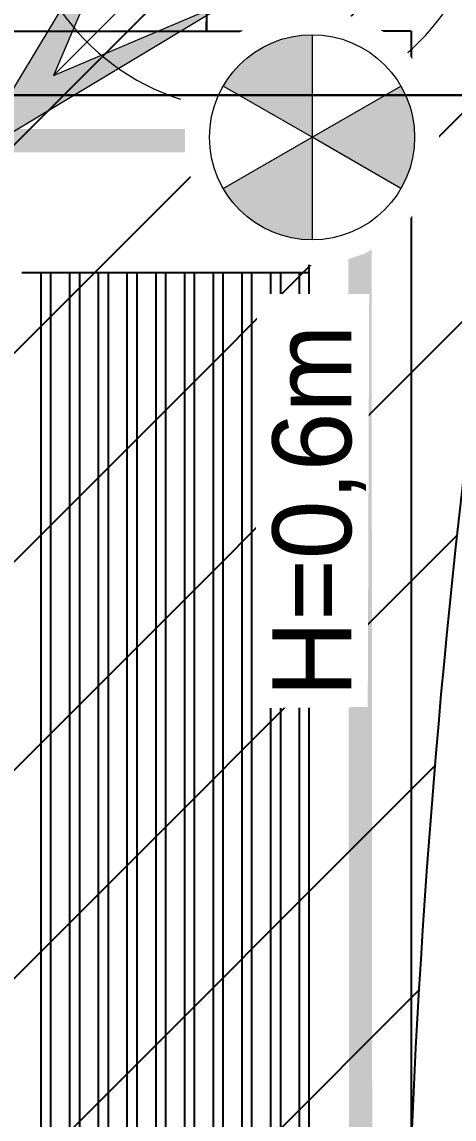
# Model space of a CAD drawing. Header units: millimetres. Extents: x -107267 to 109426, y -98906 to 83910.
# Drawn here: x 22810 to 23741, y -2206 to 158 of the extents above; entities that cross this region are included whole.
import ezdxf
from ezdxf.enums import TextEntityAlignment as Align

# ---------------------------------------------------------------- set-up
doc = ezdxf.new("R2010")
doc.units = ezdxf.units.MM
doc.linetypes.add('ACAD_ISO10W100', pattern=[18, 12, -3, 0, -3])
doc.linetypes.add('ACAD_ISO12W100', pattern=[21, 12, -3, 0, -3, 0, -3])
for name, color, linetype in [('00 - wipout', 1, 'Continuous'), ('00 - ZONA DE PROTEÇÃO', 4, 'Continuous'), ('00 - Zona de proteção 2d', 4, 'Continuous'), ('Front View-MISC', 7, 'Continuous'), ('Top (Plan) View-MISC', 7, 'Continuous')]:
    doc.layers.add(name, color=color, linetype=linetype)
for name, color, linetype, lineweight in [('000-M3G-MALHA NOVA', 5, 'ACAD_ISO10W100', 0), ('00_m3g_spda.capt_novo', 5, 'Continuous', 9), ('00_m3g_spda_ater_cabo50', 1, 'Continuous', 9), ('00_SPDA_captacao_novo', 5, 'Continuous', 9)]:
    doc.layers.add(name, color=color, linetype=linetype, lineweight=lineweight)

# ---------------------------------------------------------------- blocks, each defined once
blk = doc.blocks.new('*U274')
at = {"lineweight": 9}
h = blk.add_hatch(color=256, dxfattribs=at)
h.dxf.hatch_style = 1
h.paths.add_polyline_path([(-4.834292547718633, -4.833478419313224), (-2.094517519286455, -0.2868865493578596), (-3.44258943040802, -3.443923285939832), (-0.2836025173838834, -2.100515725426135)])
for p, q in [((4.031335265608504e-09, 2.335013959964272e-09), (3.796407428219482, 3.7916435502583)), ((-3.44258943040802, -3.443923285939832), (-0.8536538078781177, -0.8559756038702062))]:
    blk.add_line(p, q, dxfattribs=at)
blk.add_lwpolyline([(-4.834292547718633, -4.833478419313224), (-2.094517519286455, -0.2868865493578596), (-3.44258943040802, -3.443923285939832), (-0.2836025173838834, -2.100515725426135)], close=True, dxfattribs=at)
for start, end in [(72, 108), (144, 180), (0, 36.00000000000001), (214.9534214141132, 252), (288, 324)]:
    blk.add_arc((0, -1.691262632998834e-09), 4.050823806121571, start, end, dxfattribs=at)
at = {"layer": '00_m3g_spda_ater_cabo50', "linetype": 'ACAD_ISO12W100', "ltscale": 75, "const_width": 0.375}
blk.add_lwpolyline([(-2.335013980503079e-09, 2.335013980503079e-09), (-0.5967885934988226, 2.335014113016766e-09)], dxfattribs=at)
blk.add_attdef('METROS', text='', height=1.7).set_placement((-4.912986353520012, 3.844915694893249), align=Align.BOTTOM_LEFT)
at = {"color": 255, "lineweight": 0}
blk.add_wipeout([(0.240166131876847, -1.3620497922033046), (0.6915308080751782, -1.197766485267909), (1.0594866633981128, -0.8890148627769148), (1.2996527912436386, -0.4730349270913812), (1.3830616121190358, 2.3350086308937534e-09), (1.2996527912436389, 0.47303493176139844), (1.059486663398113, 0.889014867446932), (0.6915308080751794, 1.1977664899379266), (0.24016613187684857, 1.3620497968733216), (-0.24016612381420252, 1.3620497968733223), (-0.6915308000125339, 1.1977664899379277), (-1.059486655335468, 0.889014867446934), (-1.2996527831809948, 0.473034931761402), (-1.3830616040563932, 2.3350090749829633e-09), (-1.299652783180996, -0.4730349270913812), (-1.0594866553354703, -0.8890148627769143), (-0.6915308000125363, -1.197766485267909), (-0.2401661238142047, -1.3620497922033046)], dxfattribs=at)
at = {"lineweight": 9}
blk.add_circle((4.031335241167966e-09, 2.335013980503079e-09), 1.208181731400178, dxfattribs=at)
blk = doc.blocks.new('M3G_P_CPTOR AEREO 600')
blk.add_attdef('ALTURA', text='', height=1.7).set_placement((0.7389807517483007, -2.573879063328967), align=Align.TOP_LEFT)
at = {"color": 255, "lineweight": 0}
blk.add_wipeout([(-0.2301609273587604, 2.1898349460130504), (-0.6804236451160479, 2.094128650878414), (-1.1009485845468585, 1.906898884956207), (-1.4733567878955, 1.6363284874453292), (-1.7813722296628443, 1.2942426830577523), (-2.0115331570216055, 0.8955922629552768), (-2.153780433011517, 0.4578001634331885), (-2.201897169093655, -2.1316282072803006e-14), (-2.153780433011517, -0.4578001634331059), (-2.0115331570216055, -0.8955922629551942), (-1.7813722296628443, -1.2942426830576697), (-1.4733567878955, -1.636328487445247), (-1.1009485845468585, -1.9068988849561248), (-0.6804236451160479, -2.0941286508783317), (-0.2301609273587604, -2.189834946013093), (0.23016092735876129, -2.189834946013093), (0.6804236451160175, -2.0941286508783317), (1.100948584546828, -1.9068988849561248), (1.4733567878954696, -1.636328487445247), (1.7813722296628451, -1.2942426830576697), (2.0115331570216064, -0.8955922629551942), (2.153780433011518, -0.4578001634331059), (2.2018971690936557, -2.1316282072803006e-14), (2.153780433011518, 0.4578001634331885), (2.0115331570216064, 0.8955922629552768), (1.7813722296628451, 1.2942426830577523), (1.4733567878954696, 1.6363284874453292), (1.100948584546828, 1.906898884956207), (0.6804236451160175, 2.094128650878414), (0.23016092735876129, 2.1898349460130504)], dxfattribs=at)
at = {"lineweight": 9}
h = blk.add_hatch(color=256, dxfattribs=at)
h.dxf.hatch_style = 1
h.paths.add_polyline_path([(0.88442342831156, 1.531866313239872, 0.2679491924311228), (-0.8844234283115591, 1.531866313239872), (2.775557561562891e-17, 0)])
h.paths.add_polyline_path([(-1.768846856623119, 2.220446049250313e-16, 0.2679491924311226), (-0.8844234283115604, -1.531866313239871), (8.326672684688674e-17, 0)])
h.paths.add_polyline_path([(0.8844234283115584, -1.531866313239872, 0.2679491924311229), (1.768846856623119, 0), (-2.775557561562891e-17, 1.110223024625157e-16)])
for p, q in [((0, 0), (-0.8844234283115591, 1.531866313239872)), ((0.8844234283115597, 1.531866313239872), (0, 0)), ((-1.768846856623119, 2.16621264114536e-16), (0, 0)), ((0, 0), (-0.8844234283115603, -1.531866313239871)), ((0.8844234283115583, -1.531866313239872), (0, 0)), ((0, 0), (1.768846856623119, 0))]:
    blk.add_line(p, q, dxfattribs=at)
blk.add_circle((0, 0), 1.768846856623119, dxfattribs=at)
blk = doc.blocks.new('*U344')
at = {"layer": 'Top (Plan) View-MISC', "color": 0, "linetype": 'ByBlock', "lineweight": -2}
for p, q in [((23407.92063122346, 458.0702262476819), (23207.92063122346, 458.0702262476819)), ((23207.92063122346, 458.0702262476819), (23207.92063122346, 138.0701446239)), ((23407.92063122346, 138.0701446239), (23407.92063122346, 458.0702262476819))]:
    blk.add_line(p, q, dxfattribs=at)
blk = doc.blocks.new('*U478')
at = {"layer": 'Top (Plan) View-MISC', "color": 0, "linetype": 'ByBlock', "lineweight": -2}
for p, q in [((23648.85662747432, 138.0701446239), (23428.85662747432, 138.0701446239)), ((23428.85662747432, -7621.929855376095), (23428.85662747432, 138.0701446239)), ((23648.85662747432, 138.0701446239), (23648.85662747432, -7621.929855376095))]:
    blk.add_line(p, q, dxfattribs=at)
blk = doc.blocks.new('*U481')
at = {"layer": 'Top (Plan) View-MISC', "color": 0, "linetype": 'ByBlock', "lineweight": -2}
for p, q in [((22809.86916721218, -381.9298553761037), (22850.55996763238, -381.9298553761037)), ((22871.76791323839, -381.9298553761037), (22912.45871365859, -381.9298553761037)), ((22933.66665926461, -381.9298553761037), (22974.3574596848, -381.9298553761037)), ((22995.56540529082, -381.9298553761037), (23036.25620571102, -381.9298553761037)), ((23057.46415131704, -381.9298553761037), (23098.15495173723, -381.9298553761037)), ((23119.36289734325, -381.9298553761037), (23160.05369776345, -381.9298553761037)), ((23181.26164336946, -381.9298553761037), (23221.95244378966, -381.9298553761037)), ((23243.16038939568, -381.9298553761037), (23283.85118981588, -381.9298553761037)), ((23305.05913542189, -381.9298553761037), (23345.74993584209, -381.9298553761037)), ((23366.95788144811, -381.9298553761037), (23407.6486818683, -381.9298553761037))]:
    blk.add_line(p, q, dxfattribs=at)
blk = doc.blocks.new('*U482')
at = {"layer": 'Top (Plan) View-MISC', "color": 0, "linetype": 'ByBlock', "lineweight": -2}
for p, q in [((-21187.72437665159, 138.0701446239), (23428.85662747432, 138.0701446239)), ((22809.86916721218, -381.9298553761037), (22850.55996763238, -381.9298553761037)), ((22871.76791323839, -381.9298553761037), (22912.45871365859, -381.9298553761037)), ((22933.66665926461, -381.9298553761037), (22974.3574596848, -381.9298553761037)), ((22995.56540529082, -381.9298553761037), (23036.25620571102, -381.9298553761037)), ((23057.46415131704, -381.9298553761037), (23098.15495173723, -381.9298553761037)), ((23119.36289734325, -381.9298553761037), (23160.05369776345, -381.9298553761037)), ((23181.26164336946, -381.9298553761037), (23221.95244378966, -381.9298553761037)), ((23243.16038939568, -381.9298553761037), (23283.85118981588, -381.9298553761037)), ((23305.05913542189, -381.9298553761037), (23345.74993584209, -381.9298553761037)), ((23366.95788144811, -381.9298553761037), (23407.6486818683, -381.9298553761037))]:
    blk.add_line(p, q, dxfattribs=at)
blk = doc.blocks.new('*U484')
at = {"layer": 'Top (Plan) View-MISC', "color": 0, "linetype": 'ByBlock', "lineweight": -2}
for q in [(23407.6486818683, -7621.929855376093), (23428.85662747431, -381.9298553761037)]:
    blk.add_line((23407.6486818683, -381.9298553761037), q, dxfattribs=at)
blk = doc.blocks.new('*U485')
at = {"layer": 'Top (Plan) View-MISC', "color": 0, "linetype": 'ByBlock', "lineweight": -2}
for p, q in [((23345.74993584209, -381.9298553761037), (23345.74993584209, -7621.929855376093)), ((23345.74993584209, -381.9298553761037), (23366.9578814481, -381.9298553761037)), ((23366.9578814481, -381.9298553761037), (23366.9578814481, -7621.929855376093))]:
    blk.add_line(p, q, dxfattribs=at)
blk = doc.blocks.new('*U486')
at = {"layer": 'Top (Plan) View-MISC', "color": 0, "linetype": 'ByBlock', "lineweight": -2}
for p, q in [((23283.85118981588, -381.9298553761037), (23283.85118981588, -7621.929855376093)), ((23283.85118981588, -381.9298553761037), (23305.05913542189, -381.9298553761037)), ((23305.05913542189, -381.9298553761037), (23305.05913542189, -7621.929855376093))]:
    blk.add_line(p, q, dxfattribs=at)
blk = doc.blocks.new('*U487')
at = {"layer": 'Top (Plan) View-MISC', "color": 0, "linetype": 'ByBlock', "lineweight": -2}
for p, q in [((23221.95244378966, -381.9298553761037), (23221.95244378966, -7621.929855376093)), ((23221.95244378966, -381.9298553761037), (23243.16038939567, -381.9298553761037)), ((23243.16038939567, -381.9298553761037), (23243.16038939567, -7621.929855376093))]:
    blk.add_line(p, q, dxfattribs=at)
blk = doc.blocks.new('*U488')
at = {"layer": 'Top (Plan) View-MISC', "color": 0, "linetype": 'ByBlock', "lineweight": -2}
for p, q in [((23160.05369776345, -381.9298553761037), (23160.05369776345, -7621.929855376093)), ((23160.05369776345, -381.9298553761037), (23181.26164336946, -381.9298553761037)), ((23181.26164336946, -381.9298553761037), (23181.26164336946, -7621.929855376093))]:
    blk.add_line(p, q, dxfattribs=at)
blk = doc.blocks.new('*U489')
at = {"layer": 'Top (Plan) View-MISC', "color": 0, "linetype": 'ByBlock', "lineweight": -2}
for p, q in [((23098.15495173723, -381.9298553761037), (23098.15495173723, -7621.929855376093)), ((23098.15495173723, -381.9298553761037), (23119.36289734324, -381.9298553761037)), ((23119.36289734325, -381.9298553761037), (23119.36289734325, -7621.929855376093))]:
    blk.add_line(p, q, dxfattribs=at)
blk = doc.blocks.new('*U490')
at = {"layer": 'Top (Plan) View-MISC', "color": 0, "linetype": 'ByBlock', "lineweight": -2}
for p, q in [((23036.25620571102, -381.9298553761037), (23036.25620571102, -7621.929855376093)), ((23036.25620571102, -381.9298553761037), (23057.46415131703, -381.9298553761037)), ((23057.46415131703, -381.9298553761037), (23057.46415131703, -7621.929855376093))]:
    blk.add_line(p, q, dxfattribs=at)
blk = doc.blocks.new('*U491')
at = {"layer": 'Top (Plan) View-MISC', "color": 0, "linetype": 'ByBlock', "lineweight": -2}
for p, q in [((22974.3574596848, -381.9298553761037), (22974.3574596848, -7621.929855376093)), ((22974.3574596848, -381.9298553761037), (22995.56540529081, -381.9298553761037)), ((22995.56540529082, -381.9298553761037), (22995.56540529082, -7621.929855376093))]:
    blk.add_line(p, q, dxfattribs=at)
blk = doc.blocks.new('*U492')
at = {"layer": 'Top (Plan) View-MISC', "color": 0, "linetype": 'ByBlock', "lineweight": -2}
for p, q in [((22912.45871365859, -381.9298553761037), (22912.45871365859, -7621.929855376093)), ((22912.45871365859, -381.9298553761037), (22933.6666592646, -381.9298553761037)), ((22933.6666592646, -381.9298553761037), (22933.6666592646, -7621.929855376093))]:
    blk.add_line(p, q, dxfattribs=at)
blk = doc.blocks.new('*U493')
at = {"layer": 'Top (Plan) View-MISC', "color": 0, "linetype": 'ByBlock', "lineweight": -2}
for p, q in [((22850.55996763238, -381.9298553761037), (22850.55996763238, -7621.929855376093)), ((22850.55996763238, -381.9298553761037), (22871.76791323839, -381.9298553761037)), ((22871.76791323839, -381.9298553761037), (22871.76791323839, -7621.929855376093))]:
    blk.add_line(p, q, dxfattribs=at)
blk = doc.blocks.new('*U1067')
at = {"layer": 'Top (Plan) View-MISC', "color": 0, "linetype": 'ByBlock', "lineweight": -2}
blk.add_line((23207.92063122346, 138.0701446238999), (23207.92063122346, 158.0702446238895), dxfattribs=at)
blk = doc.blocks.new('*U1111')
at = {"layer": 'Top (Plan) View-MISC', "color": 0, "linetype": 'ByBlock', "lineweight": -2}
for p, q in [((23529.06335967886, 12.61998757713627), (23529.06335967886, 21.20454260070073)), ((23529.06335967886, 21.20454260070073), (23548.08680225826, 21.20454260070073)), ((23529.06335967886, 12.61998757713627), (23548.08680225826, 12.61998757713627)), ((23548.08680225826, 12.61998757713627), (23548.08680225826, 21.20454260070073))]:
    blk.add_line(p, q, dxfattribs=at)
blk = doc.blocks.new('*U1203')
at = {"layer": 'Front View-MISC', "color": 0, "linetype": 'ByBlock', "lineweight": -2}
for p, q in [((23207.92063122349, 0, 3450), (23407.92063122349, 0, 3450)), ((23207.92063122349, 0), (23207.92063122349, 0, 3450)), ((23407.92063122349, 0), (23407.92063122349, 0, 3450))]:
    blk.add_line(p, q, dxfattribs=at)
blk = doc.blocks.new('*U1212')
at = {"layer": 'Front View-MISC', "color": 0, "linetype": 'ByBlock', "lineweight": -2}
blk.add_line((23648.85661976291, 0), (23648.85661976291, 0, 3450), dxfattribs=at)
blk = doc.blocks.new('*U1213')
at = {"layer": 'Front View-MISC', "color": 0, "linetype": 'ByBlock', "lineweight": -2}
for p, q in [((22834.38423506932, 0, 1271.951539597201), (18536.01428761041, 0, 1271.951539597201)), ((18536.01428761041, 0, 3171.951539597198), (22834.38423506932, 0, 3171.951539597198)), ((22834.38423506932, 0, 3171.951539597198), (22834.38423506932, 0, 1271.951539597201))]:
    blk.add_line(p, q, dxfattribs=at)
blk = doc.blocks.new('*U1222')
at = {"layer": 'Front View-MISC', "color": 0, "linetype": 'ByBlock', "lineweight": -2}
for p, q in [((-13407.53098129252, 0, 3450), (23648.85662747433, 0, 3450)), ((-13407.53098129252, 0, 4300), (23648.85662747433, 0, 4300)), ((23648.85662747433, 0, 3450), (23648.85662747433, 0, 4300))]:
    blk.add_line(p, q, dxfattribs=at)
blk = doc.blocks.new('*U1223')
at = {"layer": 'Front View-MISC', "color": 0, "linetype": 'ByBlock', "lineweight": -2}
for p, q in [((26316.07349483103, 0), (9550.36308670044, 0)), ((26316.07349483103, 0, -100), (9550.36308670044, 0, -100))]:
    blk.add_line(p, q, dxfattribs=at)
blk = doc.blocks.new('*U1265')
at = {"layer": 'Front View-MISC', "color": 0, "linetype": 'ByBlock', "lineweight": -2}
for p, q in [((22836.01428761041, 0, 3171.951539597198), (18536.01428761041, 0, 3171.951539597198)), ((22766.01428761041, 0, 1321.951539597201), (22836.01428761041, 0, 1321.951539597201)), ((22836.01428761041, 0, 1321.951539597201), (22836.01428761041, 0, 3171.951539597198))]:
    blk.add_line(p, q, dxfattribs=at)
blk = doc.blocks.new('*U1266')
at = {"layer": 'Front View-MISC', "color": 0, "linetype": 'ByBlock', "lineweight": -2}
for p, q in [((22834.38423506932, 0, 1271.951539597201), (18535.46556836887, 0, 1271.951539597201)), ((18535.46556836887, 0, 1321.951539597201), (22834.38423506932, 0, 1321.951539597201)), ((22834.38423506932, 0, 1321.951539597201), (22834.38423506932, 0, 1271.951539597201))]:
    blk.add_line(p, q, dxfattribs=at)
blk = doc.blocks.new('*U1303')
at = {"layer": 'Front View-MISC', "color": 0, "linetype": 'ByBlock', "lineweight": -2}
for p, q in [((23648.85662747432, 0, 5300), (23428.85662747432, 0, 5300)), ((23428.85662747432, 0, 4300), (23428.85662747432, 0, 5300)), ((23648.85662747432, 0, 4300), (23428.85662747432, 0, 4300)), ((23648.85662747432, 0, 5300), (23648.85662747432, 0, 4300))]:
    blk.add_line(p, q, dxfattribs=at)
blk = doc.blocks.new('*U1306')
at = {"layer": 'Front View-MISC', "color": 0, "linetype": 'ByBlock', "lineweight": -2}
for p, q in [((22809.86916721218, 0, 5158.036120420292), (22850.55996763238, 0, 5158.036120420292)), ((22871.76791323839, 0, 5158.036120420292), (22912.45871365859, 0, 5158.036120420292)), ((22933.66665926461, 0, 5158.036120420292), (22974.3574596848, 0, 5158.036120420292)), ((22995.56540529082, 0, 5158.036120420292), (23036.25620571102, 0, 5158.036120420292)), ((23057.46415131703, 0, 5158.036120420292), (23098.15495173723, 0, 5158.036120420292)), ((23119.36289734325, 0, 5158.036120420292), (23160.05369776345, 0, 5158.036120420292)), ((23181.26164336946, 0, 5158.036120420292), (23221.95244378966, 0, 5158.036120420292)), ((23243.16038939568, 0, 5158.036120420292), (23283.85118981588, 0, 5158.036120420292)), ((23305.05913542189, 0, 5158.036120420292), (23345.74993584209, 0, 5158.036120420292)), ((23366.95788144811, 0, 5158.036120420292), (23407.6486818683, 0, 5158.036120420292))]:
    blk.add_line(p, q, dxfattribs=at)
blk = doc.blocks.new('*U1309')
at = {"layer": 'Front View-MISC', "color": 0, "linetype": 'ByBlock', "lineweight": -2}
for q in [(23407.6486818683, 0, 4300), (23428.85662747431, 0, 5166.368885860254)]:
    blk.add_line((23407.6486818683, 0, 5166.368885860254), q, dxfattribs=at)
blk = doc.blocks.new('*U1310')
at = {"layer": 'Front View-MISC', "color": 0, "linetype": 'ByBlock', "lineweight": -2}
for p, q in [((23345.74993584209, 0, 5166.368885860254), (23345.74993584209, 0, 4300)), ((23345.74993584209, 0, 5166.368885860254), (23366.9578814481, 0, 5166.368885860254)), ((23366.9578814481, 0, 5166.368885860254), (23366.9578814481, 0, 4300.000000000001))]:
    blk.add_line(p, q, dxfattribs=at)
blk = doc.blocks.new('*U1311')
at = {"layer": 'Front View-MISC', "color": 0, "linetype": 'ByBlock', "lineweight": -2}
for p, q in [((23283.85118981588, 0, 5166.368885860254), (23283.85118981588, 0, 4300)), ((23283.85118981588, 0, 5166.368885860254), (23305.05913542189, 0, 5166.368885860254)), ((23305.05913542189, 0, 5166.368885860254), (23305.05913542189, 0, 4300.000000000001))]:
    blk.add_line(p, q, dxfattribs=at)
blk = doc.blocks.new('*U1312')
at = {"layer": 'Front View-MISC', "color": 0, "linetype": 'ByBlock', "lineweight": -2}
for p, q in [((23221.95244378966, 0, 5166.368885860254), (23221.95244378966, 0, 4300)), ((23221.95244378966, 0, 5166.368885860254), (23243.16038939567, 0, 5166.368885860254)), ((23243.16038939567, 0, 5166.368885860254), (23243.16038939567, 0, 4300.000000000001))]:
    blk.add_line(p, q, dxfattribs=at)
blk = doc.blocks.new('*U1313')
at = {"layer": 'Front View-MISC', "color": 0, "linetype": 'ByBlock', "lineweight": -2}
for p, q in [((23160.05369776345, 0, 5166.368885860254), (23160.05369776345, 0, 4300)), ((23160.05369776345, 0, 5166.368885860254), (23181.26164336946, 0, 5166.368885860254)), ((23181.26164336946, 0, 5166.368885860254), (23181.26164336946, 0, 4300.000000000001))]:
    blk.add_line(p, q, dxfattribs=at)
blk = doc.blocks.new('*U1314')
at = {"layer": 'Front View-MISC', "color": 0, "linetype": 'ByBlock', "lineweight": -2}
for p, q in [((23098.15495173723, 0, 5166.368885860254), (23098.15495173723, 0, 4300)), ((23098.15495173723, 0, 5166.368885860254), (23119.36289734324, 0, 5166.368885860254)), ((23119.36289734325, 0, 5166.368885860254), (23119.36289734325, 0, 4300.000000000001))]:
    blk.add_line(p, q, dxfattribs=at)
blk = doc.blocks.new('*U1315')
at = {"layer": 'Front View-MISC', "color": 0, "linetype": 'ByBlock', "lineweight": -2}
for p, q in [((23036.25620571102, 0, 5166.368885860254), (23036.25620571102, 0, 4300)), ((23036.25620571102, 0, 5166.368885860254), (23057.46415131703, 0, 5166.368885860254)), ((23057.46415131703, 0, 5166.368885860254), (23057.46415131703, 0, 4300.000000000001))]:
    blk.add_line(p, q, dxfattribs=at)
blk = doc.blocks.new('*U1316')
at = {"layer": 'Front View-MISC', "color": 0, "linetype": 'ByBlock', "lineweight": -2}
for p, q in [((22974.3574596848, 0, 5166.368885860254), (22974.3574596848, 0, 4300)), ((22974.3574596848, 0, 5166.368885860254), (22995.56540529081, 0, 5166.368885860254)), ((22995.56540529082, 0, 5166.368885860254), (22995.56540529082, 0, 4300.000000000001))]:
    blk.add_line(p, q, dxfattribs=at)
blk = doc.blocks.new('*U1317')
at = {"layer": 'Front View-MISC', "color": 0, "linetype": 'ByBlock', "lineweight": -2}
for p, q in [((22912.45871365859, 0, 5166.368885860254), (22912.45871365859, 0, 4300)), ((22912.45871365859, 0, 5166.368885860254), (22933.6666592646, 0, 5166.368885860254)), ((22933.6666592646, 0, 5166.368885860254), (22933.6666592646, 0, 4300))]:
    blk.add_line(p, q, dxfattribs=at)
blk = doc.blocks.new('*U1318')
at = {"layer": 'Front View-MISC', "color": 0, "linetype": 'ByBlock', "lineweight": -2}
for p, q in [((22850.55996763238, 0, 5166.368885860254), (22850.55996763238, 0, 4300)), ((22850.55996763238, 0, 5166.368885860254), (22871.76791323839, 0, 5166.368885860254)), ((22871.76791323839, 0, 5166.368885860254), (22871.76791323839, 0, 4300))]:
    blk.add_line(p, q, dxfattribs=at)
blk = doc.blocks.new('*U1930')
at = {"layer": 'Front View-MISC', "color": 0, "linetype": 'ByBlock', "lineweight": -2}
for p, q in [((23526.01397705539, 0, 4332.722793322816), (23526.01397705539, 0, 4877.092729842282)), ((23526.01397705539, 0, 4877.092729842282), (23545.03741963479, 0, 4903.82057776172)), ((23545.03741963479, 0, 4903.82057776172), (23545.03741963479, 0, 4332.722793322816))]:
    blk.add_line(p, q, dxfattribs=at)
blk = doc.blocks.new('*U1935')
at = {"layer": 'Front View-MISC', "color": 0, "linetype": 'ByBlock', "lineweight": -2}
for p, q in [((23529.34490618461, 0, 5300), (23529.34490618461, 0, 5877.092750903587)), ((23548.36834876402, 0, 5300), (23529.34490618461, 0, 5300)), ((23529.34490618461, 0, 5877.092750903587), (23548.36834876402, 0, 5903.820598823025)), ((23548.36834876402, 0, 5903.820598823025), (23548.36834876402, 0, 5300))]:
    blk.add_line(p, q, dxfattribs=at)

msp = doc.modelspace()

# ---------------------------------------------------------------- linework, layer by layer
at = {"layer": '00 - ZONA DE PROTEÇÃO', "elevation": 6590.000000000001}
msp.add_lwpolyline([(-20379.68722006563, -831.6153930888659, -0.09219795562517066), (-20481.737040445, -7424.494077951838, -0.1427019633649233), (-20156.94285065907, -9560.971279615367, -0.1168874532197034), (-12766.54043035404, -9913.564273950624, -0.1601266198518302), (-12232.6239653162, -14126.34101951642, -0.09008292187235316), (-3141.980748374246, -14299.91914599292, -0.09302386583821717), (6816.607849753667, -14301.63366281832, -0.09247735311182353), (16761.08635269047, -14291.33477304, -0.1122615095189807), (22635.21587903671, -14069.05356058263, -0.1138119565786641), (22846.95549879749, -7584.309517894251, -0.0856079032760387), (22506.32506830381, -522.7650975656511, -0.09813858798607017), (16863.10749844875, -739.2910156648177, -0.108058911695456), (6855.569209306443, -738.0866860580718, -0.08290234050473758), (-3150.293680049959, -732.3340053770735, -0.08347497172859453), (-13141.26245197964, -732.3340053770735, -0.08890462157990171)], format="xyb", close=True, dxfattribs=at)

# ---------------------------------------------------------------- block references
at = {"layer": '00_m3g_spda.capt_novo', "xscale": 125, "yscale": 125, "zscale": 125}
msp.add_blockref('*U274', (23307.92063071955, 473.0702259558093), dxfattribs=at)
at = {"layer": 'Top (Plan) View-MISC'}
for name in ['*U481', '*U493', '*U492', '*U491', '*U490', '*U489', '*U488', '*U487', '*U486', '*U485', '*U484']:
    msp.add_blockref(name, (0, 0), dxfattribs=at)

# ---------------------------------------------------------------- next in the draw order: hatches: boundary and pattern name
at = {"layer": '00 - ZONA DE PROTEÇÃO'}
h = msp.add_hatch(dxfattribs=at)
h.set_pattern_fill('ANSI31', color=256, scale=100)
h.set_pattern_definition([(45, (0, 0), (-224.5064030267288, 224.5064030267288), [])])
h.paths.add_polyline_path([(-13707.53606145225, -10990.37549401872, -0.1865159516239731), (-13820.61499800761, -14966.54152599597, 0.4142135623734025), (-13179.26248901061, -15607.89403499196, -0.1049331411580101), (-3150.959272082844, -15607.89403499212, -0.09784010515410355), (6816.450651450272, -15607.89403499216, -0.09770777286546996), (16816.45065145026, -15607.89403499215, -0.1430226511162122), (23528.77520703131, -15599.53797600485, 0.4142135623729525), (24170.12771602761, -14958.18546700915, -0.1424258015159146), (24170.12771602747, -7613.345300352526, -0.1048404095697902), (23957.5416325007, 478.4585556277907, 0.4142135623729081), (23316.18912350514, 1119.811064624146, -0.09355689777440121), (16807.74319968895, 577.2682462873254, -0.08277678910094016), (6855.725738874171, 562.6167371487336, -0.08223596587441732), (-3141.315156341407, 575.6408836221326, -0.08358961949144132), (-13132.2839282709, 575.6408836221326, -0.1011658019679232), (-21195.4712261457, 556.2273894381124, 0.4142135623731464), (-21836.82373514184, -85.1251195581699, -0.1139666945759153), (-21836.82373514186, -7622.260960769723, -0.3019123843853748), (-21836.82373514187, -10478.04585380508, 0.4142135623731951), (-21195.47122614541, -11119.39836280115, -0.1289731931798327)])
h.paths.add_polyline_path([(-20156.94285065907, -9560.971279615364, 0.1427019633649222), (-20481.737040445, -7424.494077951853, 0.09219795562517087), (-20379.68722006563, -831.6153930888668, 0.08890462157990127), (-13141.26245197968, -732.3340053770753, 0.0834749717285947), (-3150.293680049974, -732.3340053770789, 0.0829023405047377), (6855.569209306443, -738.0866860580736, 0.1080589116954559), (16863.10749844874, -739.2910156648213, 0.09813858798607016), (22506.32506830381, -522.765097565647, 0.08560790327603876), (22846.95549879748, -7584.309517894251, 0.1138119565786641), (22635.21587903671, -14069.05356058263, 0.1122615095189799), (16761.08635269052, -14291.33477304001, 0.09247735311182413), (6816.607849753644, -14301.63366281832, 0.09302386583821691), (-3141.980748374241, -14299.91914599292, 0.09008292187235317), (-12232.6239653162, -14126.34101951641, 0.1601266198518301), (-12766.54043035404, -9913.564273950622, 0.1168874532197034)], flags=16)

# ---------------------------------------------------------------- next in the draw order: linework, layer by layer
at = {"layer": '00 - ZONA DE PROTEÇÃO', "elevation": 6590.000000000001}
msp.add_lwpolyline([(-21836.82373514187, -85.12511955804976, -0.1139666945759172), (-21836.82373514186, -7622.260960769725, -0.3019123843853744), (-21836.82373514187, -10478.04585380508, 0.4142135623730984), (-21195.47122614571, -11119.39836280124, -0.1289731931798382), (-13707.53606145225, -10990.37549401872, -0.186515951623973), (-13820.61499800761, -14966.54152599597, 0.4142135623730976), (-13179.26248901145, -15607.89403499213, -0.1049331411580193), (-3150.959272082833, -15607.89403499213, -0.09784010515410334), (6816.450651450261, -15607.89403499215, -0.09770777286547), (16816.45065145026, -15607.89403499215, -0.1430226511162125), (23528.77520703131, -15599.53797600485, 0.4142135623730917), (24170.12771602747, -14958.1854670087, -0.1424258015159055), (24170.12771602747, -7613.345300352531, -0.1048404095697906), (23957.5416325007, 478.458555627818, 0.414213562373095), (23316.18912350454, 1119.811064623978, -0.09355689777439213), (16807.74319968896, 577.268246287329, -0.08277678910094044), (6855.725738874145, 562.61673714873, -0.08223596587441681), (-3141.315156341372, 575.6408836221308, -0.08358961949144175), (-13132.28392827092, 575.6408836221308, -0.1011658019679232), (-21195.47122614571, 556.2273894381104, 0.4142135623730984)], format="xyb", close=True, dxfattribs=at)
at = {"layer": '000-M3G-MALHA NOVA', "ltscale": 0.5, "const_width": 50}
msp.add_lwpolyline([(-21305, -95.5576390644801), (23538.57508096856, -97.5641199122565), (23547.58194900145, -14971.9298553761), (23207.92063122349, -14971.9298553761), (-13075, -14971.9298553761), (-13130.68329114465, -14971.9298553761), (-13295, -14971.9298553761), (-13295, -10508.4665632848), (-13295, -10455), (-21305, -10455), (-21305, -95.5576390644801)], close=True, dxfattribs=at)

# ---------------------------------------------------------------- next in the draw order: block references
at = {"layer": 'Front View-MISC'}
for name in ['*U1213', '*U1266', '*U1265', '*U1318', '*U1317', '*U1316', '*U1315', '*U1314']:
    msp.add_blockref(name, (0, 0), dxfattribs=at)
at = {"layer": 'Top (Plan) View-MISC'}
for name in ['*U344', '*U1067', '*U482', '*U478', '*U1111']:
    msp.add_blockref(name, (0, 0), dxfattribs=at)

# ---------------------------------------------------------------- next in the draw order: wipeouts: each hides what was drawn before it
msp.add_wipeout([(23312.898709827765, -1320.385865708591), (23316.657582147593, -427.9225682753725), (23558.41668515905, -427.92256827537227), (23555.276912317284, -1318.0306411847807)]).translate(0, 0, 13180).dxf.layer = '00 - wipout'

# ---------------------------------------------------------------- next in the draw order: block references
at = {"layer": '00_SPDA_captacao_novo'}
ref = msp.add_blockref('M3G_P_CPTOR AEREO 600', (23435.25911986216, -90.5134489381835, 6590.000000000001), dxfattribs=dict(at, xscale=125, yscale=125, zscale=125, rotation=269.9999999999999))
ref.add_attrib('ALTURA', 'H=0,6m', dxfattribs={"layer": '0', "height": 170, "rotation": 90}).set_placement((23349.73544442979, -1296.428512048131, 6590.000000000001), align=Align.TOP_LEFT)

# ---------------------------------------------------------------- next in the draw order: linework, layer by layer
at = {"layer": '00 - ZONA DE PROTEÇÃO', "extrusion": (0, -1, 0)}
for centre, radius in [((-9041.493169583022, 65477.75959894936), 59999.99999999999), ((659.6645895378388, 64665.47829241559), 59999.99999999999), ((1814.366659581498, 65554.776011689), 59999.99999999999), ((2162.38910895989, 65536.3725825974), 59999.99999999999), ((11887.62083515968, 65559.9914461521), 59999.99999999999), ((18994.00333884108, 65730.48485722474), 59999.99999999999), ((49510.21873835421, 59915.22302551048), 59915.45574711612), ((-19952.76112086422, 65888.95683438565), 59999.99999999999)]:
    msp.add_circle(centre, radius, dxfattribs=at)
at = {"layer": '00 - Zona de proteção 2d', "extrusion": (0, -1, 0)}
msp.add_lwpolyline([(-47266.7947215145, -11.86306240667909, 0.1124180359758531), (-21288.21265536187, 5903.820598823047, 0.03381263425824509), (-13144.07435450111, 6274.924337475051, 0.01687953610670252), (-9173.575079722033, 5476.734450305783, 0.02489719732512732), (-3121.457272483574, 5769.484028672261), (-1184.92456582329, 5629.797904808365, 0.03944084314355745), (6878.08042525161, 5768.834496150725, 0.04183189443293148), (16878.54272751644, 5769.484028672261, 0.02807229692599759), (23548.36834876402, 5903.586564263009, 0.1127151456553431), (49677.21331302705, 0)], format="xyb", dxfattribs=at)

# ---------------------------------------------------------------- next in the draw order: block references
at = {"layer": 'Front View-MISC'}
for name in ['*U1223', '*U1222', '*U1306', '*U1313', '*U1203', '*U1312', '*U1311', '*U1310', '*U1309', '*U1303', '*U1212']:
    msp.add_blockref(name, (0, 0), dxfattribs=at)
at = {"layer": 'Front View-MISC', "color": 5}
for name in ['*U1930', '*U1935']:
    msp.add_blockref(name, (0, 0), dxfattribs=at)

doc.saveas('drawing.dxf')
